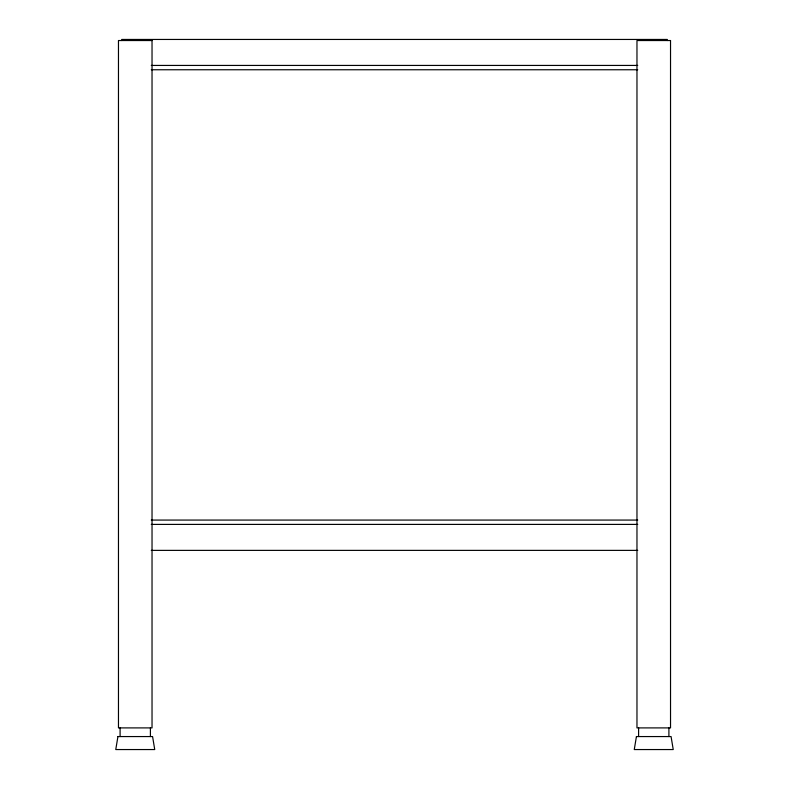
<?xml version="1.0" encoding="UTF-8"?>
<svg xmlns="http://www.w3.org/2000/svg" width="789" height="789" viewBox="0 0 789 789"><rect width="100%" height="100%" fill="white"/><g stroke="black" fill="none" stroke-linecap="round" stroke-linejoin="round"><path stroke-width="1.18" d="M151.271 65.428L637.729 65.428M151.271 69.757L637.729 69.757M151.271 520.069L637.729 520.069M151.271 524.399L637.729 524.399M151.271 550.377L637.729 550.377M668.904 727.902L668.904 736.561M667.287 40.535L667.287 39.45L121.713 39.45L121.713 40.535M638.597 727.902L638.597 736.561M150.403 727.902L150.403 736.561M120.096 727.902L120.096 736.561M117.926 736.561L115.766 749.55L154.733 749.55L152.573 736.561L117.926 736.561M636.427 736.561L634.267 749.55L673.234 749.55L671.074 736.561L636.427 736.561M152.03 40.535L118.468 40.535L118.468 727.902L152.03 727.902L152.03 40.535M670.532 40.535L636.97 40.535L636.97 727.902L670.532 727.902L670.532 40.535"/></g></svg>
